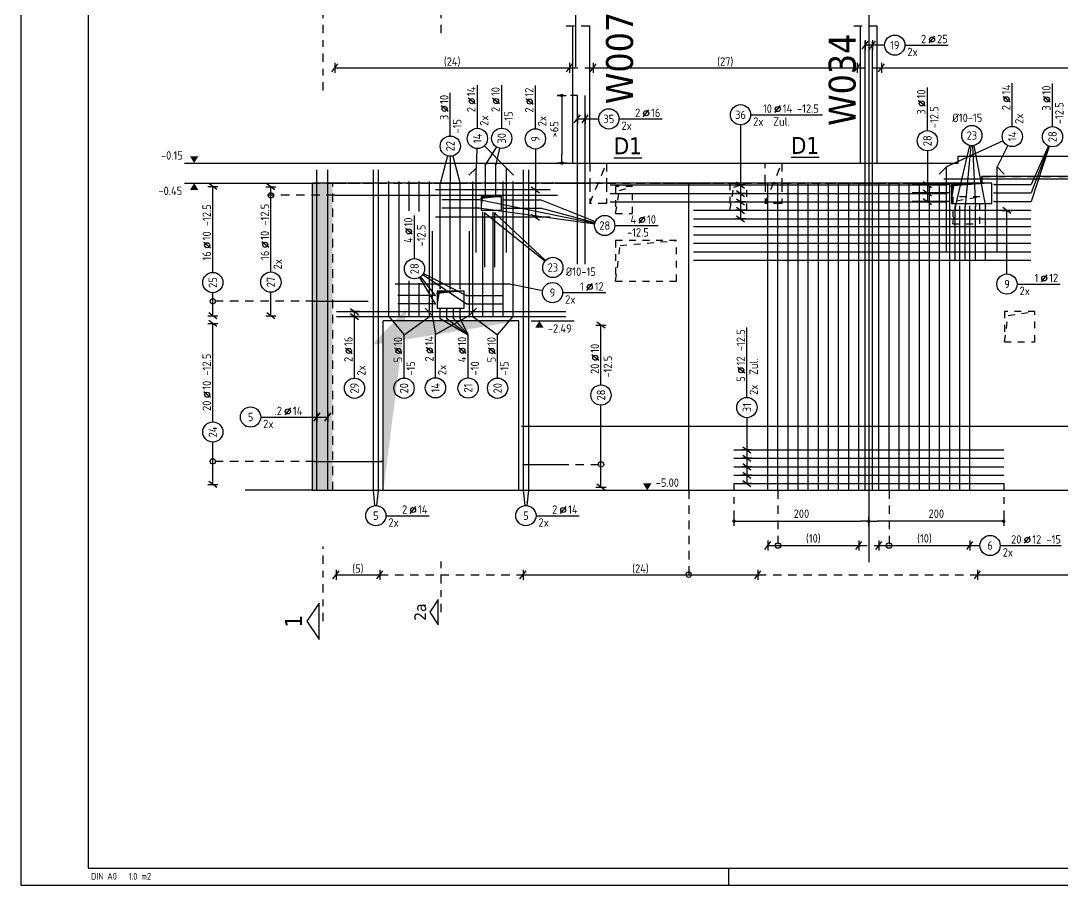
# Model space of a CAD drawing. Extents: x 40 to 141, y 46 to 89.
# Drawn here: x 39.96 to 55.4, y 46.05 to 58.86 of the extents above; entities that cross this region are included whole.
import ezdxf
from ezdxf.enums import TextEntityAlignment as Align

# ---------------------------------------------------------------- set-up
doc = ezdxf.new("R2010")
doc.units = 0
doc.header["$LTSCALE"] = 0.5
for name, pattern in [('AUSGEZOGEN', [1000.01, 1000, 0.01]), ('DASHDOTSMALL', [1.05, 0.5, -0.25, 0.05, -0.25]), ('DOT', [0.175, 0.05, -0.125]), ('HIDDEN', [0.375, 0.25, -0.125]), ('HIDDEN2', [0.187, 0.125, -0.062]), ('HIDDEN4', [0.12, 0.02, -0.1]), ('STRICHPUNKT2', [0.55, 0.25, -0.125, 0.05, -0.125]), ('VERDECKT', [0.375, 0.25, -0.125])]:
    doc.linetypes.add(name, pattern=pattern)
for name, color, linetype in [('ACHSEN', 7, 'Continuous'), ('AFU', 7, 'Continuous'), ('BETON', 7, 'Continuous'), ('DRUEBER', 7, 'Continuous'), ('grau_dunkel', 7, 'Continuous'), ('grau_mittel', 7, 'Continuous'), ('HILFE', 7, 'Continuous'), ('koten', 7, 'Continuous'), ('MASSE', 7, 'Continuous'), ('RAHMEN', 7, 'Continuous'), ('RND', 7, 'Continuous'), ('SCHNITTE', 7, 'Continuous'), ('TEXT', 7, 'Continuous'), ('VERDECKT', 7, 'Continuous'), ('WBZ', 7, 'Continuous')]:
    doc.layers.add(name, color=color, linetype=linetype)
doc.layers.add('NOPLOT', color=7, linetype='Continuous', plot=False)
doc.styles.add('helv', font='tahoma.ttf')
doc.styles.add('txt', font='isocp.shx')
doc.linetypes.add('AFU_50K', pattern='A,0.15,["/",Standard,S=0.2,R=0,X=-0.01,Y=-0.1],0.07,["/",Standard,S=0.2,R=0,X=-0.01,Y=-0.1],0.15', length=0.37)
doc.linetypes.add('AFU_50L', pattern='A,0.75,["/",Standard,S=0.2,R=0,X=-0.01,Y=-0.1],0.07,["/",Standard,S=0.2,R=0,X=-0.01,Y=-0.1],0.75', length=1.57)
doc.dimstyles.new('DOT_I', dxfattribs={"dimscale": 0.5, "dimtxt": 0.25, "dimasz": 0.25, "dimexe": 0.1, "dimexo": 0.3, "dimgap": 0.1, "dimtad": 1, "dimdec": 3, "dimzin": 3, "dimtxsty": 'txt', "dimblk": 'DOT', "dimblk1": 'DOT', "dimblk2": 'DOT', "dimsah": 1, "dimcen": 0.1, "dimse1": 1, "dimse2": 1, "dimazin": 0, "dimtfac": 1, "dimtdec": 4, "dimtix": 1, "dimtmove": 2, "dimatfit": 3, "dimfxl": 0, "dimtvp": 1, "dimtolj": 1, "dimtzin": 0, "dimarcsym": 0})

# ---------------------------------------------------------------- blocks, each defined once
blk = doc.blocks.new('DINA0')
at = {"layer": 'RAHMEN'}
for p, q in [((0, 84.1), (0, 0)), ((0, 0), (118.9, 0))]:
    blk.add_line(p, q, dxfattribs=at)
at = {"layer": 'RAHMEN', "color": 5}
for p, q in [((2, 83.6), (2, 0.5)), ((2, 0.5), (118.4, 0.5))]:
    blk.add_line(p, q, dxfattribs=at)
at = {"layer": 'RAHMEN', "color": 7}
blk.add_line((21, 0), (21, 0.5), dxfattribs=at)
at = {"layer": 'RAHMEN', "color": 7, "style": 'txt'}
blk.add_text('DIN A0   1.0 m2', height=0.2, dxfattribs=at).set_placement((2.083, 0.164))
blk = doc.blocks.new('OKRD_O')
at = {"color": 0, "linetype": 'ByBlock'}
blk.add_solid([(-0.125, 0.202), (0.125, 0.202), (0, 0)], dxfattribs=at)
at = {"color": 0, "linetype": 'ByBlock', "style": 'txt'}
blk.add_attdef('OKRD', (0.25, 0.1), '', height=0.25, dxfattribs=at)
blk = doc.blocks.new('OKRD_U')
at = {"color": 0, "linetype": 'ByBlock'}
blk.add_solid([(-0.125, -0.202), (0.125, -0.202), (0, 0)], dxfattribs=at)
at = {"color": 0, "linetype": 'ByBlock', "style": 'txt'}
blk.add_attdef('OKRD', (0.25, -0.35), '', height=0.25, dxfattribs=at)
blk = doc.blocks.new('lei_gre')
at = {"layer": 'RND', "color": 7, "linetype": 'Continuous'}
for p, q in [((-0.09, -0.12), (0.09, 0.12)), ((0, 0.15), (0, -0.15))]:
    blk.add_line(p, q, dxfattribs=at)
blk = doc.blocks.new('RND_LEI')
at = {"layer": 'RND', "color": 7, "linetype": 'Continuous'}
blk.add_line((1.022, 0.066), (1.19, 0.27), dxfattribs=at)
for centre, radius in [((0, 0), 0.3), ((1.106, 0.168), 0.075)]:
    blk.add_circle(centre, radius, dxfattribs=at)
at = {"layer": 'RND', "color": 7, "linetype": 'Continuous', "style": 'txt'}
blk.add_attdef('POSL', text='', height=0.25, dxfattribs=at).set_placement((0, 0), align=Align.MIDDLE)
blk.add_attdef('ANZ', text='', height=0.25, dxfattribs=at).set_placement((0.931, 0.057), align=Align.RIGHT)
for tag, p in [('DUM', (1.253, 0.057)), ('ABSTD', (1.674, 0.057)), ('POSTXT', (0.374, -0.327))]:
    blk.add_attdef(tag, p, '', height=0.25, dxfattribs=at)
blk = doc.blocks.new('RND_HIN')
at = {"layer": 'RND', "color": 7, "linetype": 'Continuous'}
blk.add_circle((0, 0), 0.3, dxfattribs=at)
at = {"layer": 'RND', "color": 7, "linetype": 'Continuous', "style": 'txt'}
blk.add_attdef('POSI', text='', height=0.25, dxfattribs=at).set_placement((0, 0), align=Align.MIDDLE)
blk = doc.blocks.new('DOT')
at = {"layer": 'MASSE', "color": 7, "linetype": 'Continuous'}
for p, q in [((0, 0), (-1, 0)), ((0, 0.54), (0, -0.54))]:
    blk.add_line(p, q, dxfattribs=at)
at = {"layer": 'MASSE', "color": 7, "linetype": 'Continuous', "const_width": 0.2}
blk.add_lwpolyline([(-0.1, 0, 1), (0.1, 0, 1)], format="xyb", close=True, dxfattribs=at)
blk = doc.blocks.new('*D44')
at = {"layer": 'DEFPOINTS', "color": 0, "linetype": 'AUSGEZOGEN', "transparency": 16777216}
for p in [(52.531, 51.447), (52.531, 51.447), (54.531, 51.447)]:
    blk.add_point(p, dxfattribs=at)
at = {"layer": 'MASSE', "color": 0, "linetype": 'AUSGEZOGEN', "lineweight": -2, "transparency": 16777216}
blk.add_line((54.406, 51.447), (52.656, 51.447), dxfattribs=at)
at = {"layer": 'MASSE', "color": 0, "linetype": 'AUSGEZOGEN', "lineweight": -2, "transparency": 16777216, "xscale": 0.125, "yscale": 0.125, "zscale": 0.125, "rotation": 180}
blk.add_blockref('DOT', (52.531, 51.447), dxfattribs=at)
at = {"layer": 'MASSE', "color": 0, "linetype": 'AUSGEZOGEN', "lineweight": -2, "transparency": 16777216, "xscale": 0.125, "yscale": 0.125, "zscale": 0.125}
blk.add_blockref('DOT', (54.531, 51.447), dxfattribs=at)
at = {"layer": 'MASSE', "color": 0, "linetype": 'AUSGEZOGEN', "transparency": 16777216, "insert": (53.531, 51.559), "char_height": 0.125, "attachment_point": 5, "style": 'txt'}
blk.add_mtext('\\A1;200', dxfattribs=at)
blk = doc.blocks.new('*D45')
at = {"layer": 'DEFPOINTS', "color": 0, "linetype": 'AUSGEZOGEN', "transparency": 16777216}
for p in [(50.531, 51.447), (52.531, 51.447), (52.531, 51.447)]:
    blk.add_point(p, dxfattribs=at)
at = {"layer": 'MASSE', "color": 0, "linetype": 'AUSGEZOGEN', "lineweight": -2, "transparency": 16777216}
blk.add_line((50.656, 51.447), (52.406, 51.447), dxfattribs=at)
at = {"layer": 'MASSE', "color": 0, "linetype": 'AUSGEZOGEN', "lineweight": -2, "transparency": 16777216, "xscale": 0.125, "yscale": 0.125, "zscale": 0.125, "rotation": 180}
blk.add_blockref('DOT', (50.531, 51.447), dxfattribs=at)
at = {"layer": 'MASSE', "color": 0, "linetype": 'AUSGEZOGEN', "lineweight": -2, "transparency": 16777216, "xscale": 0.125, "yscale": 0.125, "zscale": 0.125}
blk.add_blockref('DOT', (52.531, 51.447), dxfattribs=at)
at = {"layer": 'MASSE', "color": 0, "linetype": 'AUSGEZOGEN', "transparency": 16777216, "insert": (51.531, 51.559), "char_height": 0.125, "attachment_point": 5, "style": 'txt'}
blk.add_mtext('\\A1;200', dxfattribs=at)
blk = doc.blocks.new('*D46')
at = {"layer": 'DEFPOINTS', "color": 0, "linetype": 'AUSGEZOGEN', "transparency": 16777216}
for p in [(47.977, 57.756), (47.977, 56.756), (47.977, 56.756)]:
    blk.add_point(p, dxfattribs=at)
at = {"layer": 'MASSE', "color": 0, "linetype": 'AUSGEZOGEN', "lineweight": -2, "transparency": 16777216}
blk.add_line((47.977, 57.631), (47.977, 56.881), dxfattribs=at)
at = {"layer": 'MASSE', "color": 0, "linetype": 'AUSGEZOGEN', "lineweight": -2, "transparency": 16777216, "xscale": 0.125, "yscale": 0.125, "zscale": 0.125}
for p, rotation in [((47.977, 57.756), 90), ((47.977, 56.756), 270)]:
    blk.add_blockref('DOT', p, dxfattribs=dict(at, rotation=rotation))
at = {"layer": 'MASSE', "color": 0, "linetype": 'AUSGEZOGEN', "transparency": 16777216, "insert": (47.865, 57.256), "char_height": 0.125, "attachment_point": 5, "rotation": 90, "style": 'txt'}
blk.add_mtext('\\A1;>65', dxfattribs=at)
blk = doc.blocks.new('SCHN-1')
at = {"layer": 'SCHNITTE', "color": 5, "linetype": 'Continuous'}
blk.add_lwpolyline([(0.54, 0.125), (0, 0.485), (-0.54, 0.125)], close=True, dxfattribs=at)
at = {"layer": 'SCHNITTE', "color": 6, "linetype": 'Continuous', "style": 'helv'}
blk.add_attdef('SCHN-1', text='', height=0.5, dxfattribs=at).set_placement((0, 0.635), align=Align.CENTER)
blk = doc.blocks.new('SCHN-2')
at = {"layer": 'SCHNITTE', "color": 6, "linetype": 'Continuous'}
blk.add_lwpolyline([(0.378, 0.088), (0, 0.34), (-0.378, 0.088)], close=True, dxfattribs=at)
at = {"layer": 'SCHNITTE', "color": 1, "linetype": 'DASHDOTSMALL', "style": 'helv'}
blk.add_attdef('SCHN-2', text='', height=0.35, dxfattribs=at).set_placement((0, 0.45), align=Align.CENTER)

msp = doc.modelspace()

# ---------------------------------------------------------------- linework, layer by layer
at = {"layer": 'ACHSEN', "color": 140, "linetype": 'AUSGEZOGEN'}
for p, q in [((48.1809, 59.6265), (48.1809, 58.1837)), ((52.5309, 59.6078), (52.5309, 50.8407))]:
    msp.add_line(p, q, dxfattribs=at)
at = {"layer": 'AFU', "color": 8, "linetype": 'AFU_50K'}
for p, q in [((48.1409, 56.7562), (48.3909, 56.7562)), ((52.4059, 56.7562), (52.6559, 56.7562))]:
    msp.add_line(p, q, dxfattribs=at)
at = {"layer": 'AFU', "color": 8, "linetype": 'AFU_50L'}
for p, q in [((56.3059, 56.5562), (54.2058, 56.5562)), ((54.2058, 56.5562), (54.2058, 56.4562)), ((53.7559, 56.4562), (44.2809, 56.4562)), ((44.2809, 51.9062), (45.3309, 51.9062)), ((47.3409, 51.9062), (60.8309, 51.9062))]:
    msp.add_line(p, q, dxfattribs=at)
at = {"layer": 'BETON', "color": 6, "linetype": 'AUSGEZOGEN'}
for p, q in [((48.1409, 56.7562), (48.1409, 58.7911)), ((48.3909, 56.7562), (48.3909, 58.7911)), ((52.4059, 56.7562), (52.4059, 58.7911)), ((52.6559, 56.7562), (52.6559, 58.7911)), ((53.8559, 56.7562), (53.8559, 56.8562)), ((53.8559, 56.8562), (61.8309, 56.8562)), ((42.3806, 56.7562), (48.1409, 56.7562)), ((48.3909, 56.7562), (52.4059, 56.7562)), ((52.6559, 56.7562), (53.8559, 56.7562)), ((42.3806, 56.4562), (44.2809, 56.4562)), ((44.2809, 51.9062), (44.2809, 56.4562)), ((45.3309, 51.9062), (45.3309, 54.4162)), ((47.3409, 54.4162), (45.3309, 54.4162)), ((47.3409, 51.9062), (47.3409, 54.4162)), ((44.2809, 51.9062), (43.2809, 51.9062)), ((45.3309, 51.9062), (47.3409, 51.9062))]:
    msp.add_line(p, q, dxfattribs=at)
for points in [[(53.7559, 56.4562), (53.7559, 56.1562), (54.3559, 56.1562), (54.3559, 56.4562)], [(46.7809, 56.2562), (46.7809, 56.0562), (47.0809, 56.0562), (47.0809, 56.2562)], [(46.1309, 54.8562), (46.1309, 54.6062), (46.5309, 54.6062), (46.5309, 54.8562)]]:
    msp.add_lwpolyline(points, close=True, dxfattribs=at)
at = {"layer": 'DRUEBER', "color": 7, "linetype": 'DOT'}
for p, q in [((54.2058, 56.4562), (54.2058, 56.5562)), ((56.3059, 56.5562), (54.2058, 56.5562)), ((44.2809, 56.4562), (53.7559, 56.4562))]:
    msp.add_line(p, q, dxfattribs=at)
at = {"layer": 'grau_dunkel', "color": 21}
for points in [[(53.7559, 56.1562, 0, 0.0489, 0), (53.7803, 56.4543, 0, 0, 0), (53.7568, 56.4335, 0.0456, 0, 0), (54.3559, 56.4562, 0, 0, 0)], [(46.7809, 56.0562, 0, 0.0326, 0), (46.7972, 56.2549, 0, 0, 0), (46.7817, 56.2407, 0.0311, 0, 0), (47.0809, 56.2562, 0, 0, 0)], [(46.1309, 54.6062, 0, 0.0408, 0), (46.1512, 54.8546, 0, 0, 0), (46.1319, 54.8369, 0.0386, 0, 0), (46.5309, 54.8562, 0, 0, 0)], [(45.3309, 51.9062, 0, 0.3186, 0), (45.4899, 54.4061, 0, 0, 0), (45.3443, 54.2529, 0.3278, 0, 0), (47.3409, 54.4162, 0, 0, 0)]]:
    msp.add_lwpolyline(points, format="xyseb", dxfattribs=at)
at = {"layer": 'grau_mittel', "color": 61}
msp.add_solid([(44.5809, 56.4562), (44.2809, 56.4562), (44.5809, 51.9062), (44.2809, 51.9062)], dxfattribs=at)
at = {"layer": 'HILFE', "color": 102, "linetype": 'HIDDEN'}
for p, q in [((48.0409, 58.7911), (48.4909, 58.7911)), ((52.3059, 58.7911), (52.7559, 58.7911))]:
    msp.add_line(p, q, dxfattribs=at)
at = {"layer": 'HILFE', "color": 102, "linetype": 'AUSGEZOGEN'}
msp.add_line((47.5241, 54.4162), (48.1616, 54.4162), dxfattribs=at)
at = {"layer": 'MASSE', "color": 7, "linetype": 'HIDDEN4'}
for p, q in [((48.2079, 57.7562), (47.9098, 57.7562)), ((50.5309, 52.0059), (50.5309, 51.3795)), ((54.5309, 52.0059), (54.5309, 51.3795))]:
    msp.add_line(p, q, dxfattribs=at)
at = {"layer": 'RND', "color": 102, "linetype": 'AUSGEZOGEN'}
for p, q in [((52.7651, 58.5032), (52.4757, 58.5032)), ((48.2079, 57.4098), (48.5253, 57.4098)), ((50.6279, 57.3215), (50.6279, 55.9304)), ((46.8302, 57.013), (47.1562, 56.6798)), ((47.0077, 56.9942), (46.847, 56.732)), ((54.5218, 57.0861), (53.6806, 56.6988)), ((54.0239, 57.0169), (53.8113, 56.1137)), ((54.0444, 57.0136), (53.9613, 56.1137)), ((54.0658, 57.0132), (54.1113, 56.1137)), ((54.0867, 57.0157), (54.2613, 56.1137)), ((54.5906, 57.0149), (54.4312, 56.6988)), ((55.1929, 57.0086), (54.939, 56.4376)), ((55.2008, 57.0053), (54.939, 56.3126)), ((55.207, 57.0031), (54.939, 56.1876)), ((46.2849, 56.8616), (46.1718, 56.4454)), ((46.3236, 56.8563), (46.3218, 56.4454)), ((46.3624, 56.8613), (46.4718, 56.4454)), ((46.7186, 56.9704), (46.7056, 56.6798)), ((47.0527, 56.9759), (46.997, 56.732)), ((47.5853, 56.9636), (47.5853, 55.9543)), ((53.3983, 56.9363), (53.3983, 56.1876)), ((48.4674, 55.8597), (46.7478, 56.2126)), ((48.4752, 55.8856), (47.664, 56.2126)), ((48.4657, 55.85), (46.7478, 56.0876)), ((48.4695, 55.8688), (47.664, 56.0876)), ((47.7275, 55.3022), (46.8363, 56.0137)), ((47.7353, 55.3112), (46.9863, 56.0137)), ((54.5786, 55.112), (54.5786, 56.0543)), ((45.8686, 55.0597), (46.0978, 54.6684)), ((45.8844, 55.0703), (46.0978, 54.7934)), ((45.9171, 55.1052), (46.564, 54.6684)), ((45.9263, 55.1207), (46.564, 54.7934)), ((47.6921, 54.864), (47.2056, 54.9582)), ((44.9034, 54.208), (44.9034, 54.5551)), ((45.4139, 54.481), (45.638, 54.2083)), ((45.638, 54.2083), (46.0139, 54.481)), ((46.0556, 54.4977), (46.1035, 54.2149)), ((46.1035, 54.2149), (46.6062, 54.4977)), ((46.1716, 54.4539), (46.5879, 54.211)), ((46.2716, 54.4539), (46.5879, 54.211)), ((46.3716, 54.4539), (46.5879, 54.211)), ((46.5879, 54.211), (46.4716, 54.4539)), ((46.6579, 54.481), (47.0252, 54.2083)), ((47.0252, 54.2083), (47.2579, 54.481)), ((44.1521, 52.9913), (44.5104, 52.9913)), ((50.7223, 52.9816), (50.7223, 52.0059)), ((45.2057, 51.6791), (45.1854, 51.9062)), ((45.2354, 51.6788), (45.2604, 51.9062)), ((47.4318, 51.6791), (47.4115, 51.9062)), ((47.4615, 51.6788), (47.4865, 51.9062))]:
    msp.add_line(p, q, dxfattribs=at)
at = {"layer": 'RND', "color": 7, "linetype": 'AUSGEZOGEN'}
for p, q in [((53.0651, 58.5032), (53.7051, 58.5032)), ((44.6106, 58.1679), (48.0925, 58.1679)), ((48.444, 58.1679), (52.358, 58.1679)), ((52.7178, 58.1679), (60.4824, 58.1679)), ((46.7253, 57.2702), (46.7253, 57.9102)), ((47.086, 57.2721), (47.086, 57.9121)), ((54.6581, 57.2988), (54.6581, 57.9388)), ((55.2538, 57.2957), (55.2538, 57.9357)), ((46.3242, 57.1563), (46.3242, 57.7963)), ((47.5853, 57.2636), (47.5853, 57.9036)), ((53.3983, 57.2363), (53.3983, 57.8763)), ((50.7779, 57.4715), (51.8421, 57.4715)), ((48.8253, 57.4098), (49.4653, 57.4098)), ((42.8027, 55.1342), (42.8027, 56.4079)), ((43.6637, 55.1415), (43.6637, 56.4045)), ((45.7928, 55.3392), (45.7928, 55.9792)), ((48.7643, 55.8295), (49.4043, 55.8295)), ((42.8027, 54.4928), (42.8027, 54.8342)), ((43.6637, 54.4926), (43.6637, 54.8415)), ((47.9894, 54.8355), (48.6294, 54.8355)), ((54.7286, 54.962), (55.3686, 54.962)), ((42.8027, 52.9198), (42.8027, 54.3784)), ((44.9034, 53.568), (44.9034, 54.208)), ((45.638, 53.5683), (45.638, 54.2083)), ((46.1035, 53.5749), (46.1035, 54.2149)), ((46.5879, 53.571), (46.5879, 54.211)), ((47.0252, 53.5683), (47.0252, 54.2083)), ((48.5585, 53.4673), (48.5585, 54.3547)), ((50.7223, 53.2816), (50.7223, 54.3186)), ((48.5585, 51.9524), (48.5585, 53.1673)), ((43.5121, 52.9913), (44.1521, 52.9913)), ((42.8027, 51.9917), (42.8027, 52.6198)), ((45.3691, 51.5297), (46.0091, 51.5297)), ((47.5952, 51.5297), (48.2352, 51.5297)), ((51.0321, 51.0873), (52.3821, 51.0873)), ((52.6797, 51.0873), (54.0297, 51.0873)), ((54.0297, 51.0873), (54.1782, 51.0873)), ((54.4782, 51.0873), (55.3845, 51.0873)), ((44.6294, 50.6542), (45.2794, 50.6542)), ((47.4022, 50.6542), (50.885, 50.6542)), ((54.1421, 50.6542), (60.4971, 50.6542))]:
    msp.add_line(p, q, dxfattribs=at)
at = {"layer": 'RND', "color": 7, "linetype": 'VERDECKT'}
for p, q in [((48.0925, 58.1679), (48.444, 58.1679)), ((52.358, 58.1679), (52.7178, 58.1679)), ((52.3821, 51.0873), (52.6797, 51.0873)), ((45.2794, 50.6542), (47.4022, 50.6542)), ((50.885, 50.6542), (54.1421, 50.6542))]:
    msp.add_line(p, q, dxfattribs=at)
at = {"layer": 'RND', "color": 102, "linetype": 'VERDECKT'}
for p, q in [((44.6134, 56.278), (43.6137, 56.278)), ((44.3071, 54.7072), (42.7527, 54.7072)), ((44.3071, 52.3336), (42.7527, 52.3336)), ((47.9556, 52.2893), (48.6085, 52.2893)), ((49.8591, 51.9062), (49.8591, 50.6042)), ((51.1821, 51.9062), (51.1821, 51.0373)), ((52.8297, 51.9062), (52.8297, 51.0373))]:
    msp.add_line(p, q, dxfattribs=at)
at = {"layer": 'RND', "color": 6, "linetype": 'AUSGEZOGEN'}
for points in [[(52.4757, 51.9062), (52.4757, 58.5562)], [(52.5862, 51.9062), (52.5862, 58.5562)]]:
    msp.add_lwpolyline(points, dxfattribs=at)
at = {"layer": 'RND', "color": 1, "linetype": 'AUSGEZOGEN'}
for points in [[(48.2079, 55.2562), (48.2079, 57.7562)], [(48.3239, 55.2562), (48.3239, 57.7562)], [(46.7056, 55.4298), (46.7056, 56.6798), (46.5995, 56.5737)], [(46.847, 56.282), (46.847, 56.732)], [(46.997, 56.282), (46.997, 56.732)], [(47.1562, 55.4298), (47.1562, 56.6798), (47.2623, 56.5737)], [(53.6806, 55.4488), (53.6806, 56.6988), (53.5745, 56.5927)], [(54.4312, 55.4488), (54.4312, 56.6988), (54.5373, 56.5927)], [(44.3471, 51.9062), (44.3471, 56.6562)], [(44.5104, 51.9062), (44.5104, 56.6562)], [(45.1854, 51.9062), (45.1854, 56.6562)], [(45.2604, 51.9062), (45.2604, 56.6562)], [(47.4115, 51.9062), (47.4115, 56.6562)], [(47.4865, 51.9062), (47.4865, 56.6562)], [(45.4139, 54.481), (45.4139, 56.481)], [(45.5639, 54.481), (45.5639, 56.481)], [(45.7139, 56.0456), (45.7139, 56.481)], [(45.8639, 56.0383), (45.8639, 56.481)], [(46.0139, 54.481), (46.0139, 56.481)], [(46.1718, 54.8954), (46.1718, 56.4454)], [(46.3218, 54.8954), (46.3218, 56.4454)], [(46.4718, 54.8954), (46.4718, 56.4454)], [(46.6579, 54.481), (46.6579, 56.481)], [(47.1079, 54.481), (47.1079, 56.481)], [(47.2579, 54.481), (47.2579, 56.481)], [(48.694, 56.4304), (53.694, 56.4304)], [(49.8591, 51.9062), (49.8591, 56.4562)], [(51.0321, 51.9062), (51.0321, 56.4562)], [(51.1821, 51.9062), (51.1821, 56.4562)], [(51.3321, 51.9062), (51.3321, 56.4562)], [(51.4821, 51.9062), (51.4821, 56.4562)], [(51.6321, 51.9062), (51.6321, 56.4562)], [(51.7821, 51.9062), (51.7821, 56.4562)], [(51.9321, 51.9062), (51.9321, 56.4562)], [(52.0821, 51.9062), (52.0821, 56.4562)], [(52.2321, 51.9062), (52.2321, 56.4562)], [(52.3821, 51.9062), (52.3821, 56.4562)], [(52.6797, 51.9062), (52.6797, 56.4562)], [(52.8297, 51.9062), (52.8297, 56.4562)], [(52.9797, 51.9062), (52.9797, 56.4562)], [(53.1297, 51.9062), (53.1297, 56.4562)], [(53.7228, 56.4376), (53.1728, 56.4376)], [(53.2797, 51.9062), (53.2797, 56.4562)], [(53.4297, 51.9062), (53.4297, 56.4562)], [(53.5797, 51.9062), (53.5797, 56.4562)], [(56.2378, 56.5181), (53.6425, 56.5181)], [(53.7297, 51.9062), (53.7297, 56.4562)], [(54.389, 56.4376), (54.939, 56.4376)], [(44.6134, 56.278), (47.9134, 56.278)], [(47.8056, 56.3582), (46.1056, 56.3582)], [(46.7478, 56.2126), (46.1978, 56.2126)], [(47.114, 56.2126), (47.664, 56.2126)], [(48.694, 56.3054), (53.694, 56.3054)], [(53.7228, 56.3126), (53.1728, 56.3126)], [(54.389, 56.3126), (54.939, 56.3126)], [(46.7478, 56.0876), (46.1978, 56.0876)], [(47.114, 56.0876), (47.664, 56.0876)], [(48.694, 56.1804), (53.694, 56.1804)], [(49.9325, 56.0554), (54.9325, 56.0554)], [(50.5309, 56.0554), (54.5309, 56.0554)], [(53.7228, 56.1876), (53.1728, 56.1876)], [(53.8113, 55.3137), (53.8113, 56.1137)], [(53.8797, 51.9062), (53.8797, 56.1229)], [(53.9613, 55.3137), (53.9613, 56.1137)], [(54.0297, 51.9062), (54.0297, 56.1229)], [(54.1113, 55.3137), (54.1113, 56.1137)], [(54.2613, 55.3137), (54.2613, 56.1137)], [(54.389, 56.1876), (54.939, 56.1876)], [(47.8056, 55.9543), (46.1056, 55.9543)], [(46.8079, 54.481), (46.8079, 56.0305)], [(46.8363, 55.2137), (46.8363, 56.0137)], [(46.9579, 54.481), (46.9579, 56.0305)], [(46.9863, 55.2137), (46.9863, 56.0137)], [(49.9325, 55.9304), (54.9325, 55.9304)], [(50.5309, 55.9304), (54.5309, 55.9304)], [(54.9306, 56.0543), (53.2306, 56.0543)], [(46.0556, 55.7477), (46.0556, 54.4977), (45.9495, 54.6038)], [(46.6062, 55.7477), (46.6062, 54.4977), (46.7123, 54.6038)], [(49.9325, 55.8169), (54.9325, 55.8169)], [(49.9325, 55.6919), (54.9325, 55.6919)], [(49.9325, 55.5669), (54.9325, 55.5669)], [(49.9325, 55.4419), (54.9325, 55.4419)], [(49.9325, 55.3169), (54.9325, 55.3169)], [(45.7139, 54.481), (45.7139, 55.0117)], [(47.2056, 54.9582), (45.5056, 54.9582)], [(45.8639, 54.481), (45.8639, 54.9737)], [(44.3071, 54.7072), (45.1071, 54.7072)], [(46.0978, 54.7934), (45.5478, 54.7934)], [(46.0978, 54.6684), (45.5478, 54.6684)], [(46.564, 54.7934), (47.114, 54.7934)], [(46.564, 54.6684), (47.114, 54.6684)], [(44.6359, 54.5551), (48.0359, 54.5551)], [(46.1716, 54.4539), (46.1716, 54.5839)], [(46.2716, 54.4539), (46.2716, 54.5839)], [(46.3716, 54.4539), (46.3716, 54.5839)], [(46.4716, 54.4539), (46.4716, 54.5839)], [(44.6359, 54.4828), (48.0359, 54.4828)], [(47.3809, 52.8571), (60.5309, 52.8571)], [(50.5309, 52.5059), (54.5309, 52.5059)], [(50.5309, 52.3809), (54.5309, 52.3809)], [(44.3071, 52.3336), (45.3071, 52.3336)], [(47.4056, 52.2893), (47.9556, 52.2893)], [(50.5309, 52.2559), (54.5309, 52.2559)], [(50.5309, 52.1309), (54.5309, 52.1309)], [(50.5309, 52.0059), (54.5309, 52.0059)]]:
    msp.add_lwpolyline(points, dxfattribs=at)
at = {"layer": 'RND', "color": 7, "linetype": 'AUSGEZOGEN'}
for points, const_width in [([(46.84, 56.732, 1), (46.854, 56.732, 1)], 0.014), ([(46.99, 56.732, 1), (47.004, 56.732, 1)], 0.014), ([(53.7228, 56.4313, 1), (53.7228, 56.4438, 1)], 0.0125), ([(54.389, 56.4313, -1), (54.389, 56.4438, -1)], 0.0125), ([(46.7478, 56.2063, 1), (46.7478, 56.2188, 1)], 0.0125), ([(46.84, 56.282, 1), (46.854, 56.282, 1)], 0.014), ([(46.99, 56.282, 1), (47.004, 56.282, 1)], 0.014), ([(47.114, 56.2063, -1), (47.114, 56.2188, -1)], 0.0125), ([(53.7228, 56.3063, 1), (53.7228, 56.3188, 1)], 0.0125), ([(54.389, 56.3063, -1), (54.389, 56.3188, -1)], 0.0125), ([(46.7478, 56.0813, 1), (46.7478, 56.0938, 1)], 0.0125), ([(47.114, 56.0813, -1), (47.114, 56.0938, -1)], 0.0125), ([(53.7228, 56.1813, 1), (53.7228, 56.1938, 1)], 0.0125), ([(53.8043, 56.1137, 1), (53.8183, 56.1137, 1)], 0.014), ([(53.9543, 56.1137, 1), (53.9683, 56.1137, 1)], 0.014), ([(54.1043, 56.1137, 1), (54.1183, 56.1137, 1)], 0.014), ([(54.2543, 56.1137, 1), (54.2683, 56.1137, 1)], 0.014), ([(54.389, 56.1813, -1), (54.389, 56.1938, -1)], 0.0125), ([(46.8293, 56.0137, 1), (46.8433, 56.0137, 1)], 0.014), ([(46.9793, 56.0137, 1), (46.9933, 56.0137, 1)], 0.014), ([(46.1656, 54.8954, 1), (46.1781, 54.8954, 1)], 0.0125), ([(46.3156, 54.8954, 1), (46.3281, 54.8954, 1)], 0.0125), ([(46.4656, 54.8954, 1), (46.4781, 54.8954, 1)], 0.0125), ([(44.3009, 54.7072, 1), (44.3134, 54.7072, 1)], 0.0125), ([(46.0978, 54.7871, 1), (46.0978, 54.7996, 1)], 0.0125), ([(46.0978, 54.6621, 1), (46.0978, 54.6746, 1)], 0.0125), ([(46.564, 54.7871, -1), (46.564, 54.7996, -1)], 0.0125), ([(46.564, 54.6621, -1), (46.564, 54.6746, -1)], 0.0125), ([(46.1653, 54.5839, 1), (46.1778, 54.5839, 1)], 0.0125), ([(46.2653, 54.5839, 1), (46.2778, 54.5839, 1)], 0.0125), ([(46.3653, 54.5839, 1), (46.3778, 54.5839, 1)], 0.0125), ([(46.4653, 54.5839, 1), (46.4778, 54.5839, 1)], 0.0125), ([(45.4077, 54.481, 1), (45.4202, 54.481, 1)], 0.0125), ([(45.5577, 54.481, 1), (45.5702, 54.481, 1)], 0.0125), ([(45.7077, 54.481, 1), (45.7202, 54.481, 1)], 0.0125), ([(45.8577, 54.481, 1), (45.8702, 54.481, 1)], 0.0125), ([(46.0077, 54.481, 1), (46.0202, 54.481, 1)], 0.0125), ([(46.1653, 54.4539, 1), (46.1778, 54.4539, 1)], 0.0125), ([(46.2653, 54.4539, 1), (46.2778, 54.4539, 1)], 0.0125), ([(46.3653, 54.4539, 1), (46.3778, 54.4539, 1)], 0.0125), ([(46.4653, 54.4539, 1), (46.4778, 54.4539, 1)], 0.0125), ([(46.6641, 54.481, -1), (46.6516, 54.481, -1)], 0.0125), ([(46.8141, 54.481, -1), (46.8016, 54.481, -1)], 0.0125), ([(46.9641, 54.481, -1), (46.9516, 54.481, -1)], 0.0125), ([(47.1141, 54.481, -1), (47.1016, 54.481, -1)], 0.0125), ([(47.2641, 54.481, -1), (47.2516, 54.481, -1)], 0.0125), ([(44.3009, 52.3336, 1), (44.3134, 52.3336, 1)], 0.0125), ([(45.3009, 52.3336, 1), (45.3134, 52.3336, 1)], 0.0125), ([(47.4056, 52.283, -1), (47.4056, 52.2955, -1)], 0.0125)]:
    msp.add_lwpolyline(points, format="xyb", close=True, dxfattribs=dict(at, const_width=const_width))
for centre in [(43.6637, 56.278), (42.8027, 54.7072), (42.8027, 52.3336), (48.5585, 52.2893), (51.1821, 51.0873), (52.8297, 51.0873), (49.8591, 50.6542)]:
    msp.add_circle(centre, 0.04, dxfattribs=at)
at = {"layer": 'SCHNITTE', "color": 6, "linetype": 'STRICHPUNKT2'}
for p, q in [((46.1905, 58.6782), (46.1905, 59.3271)), ((46.1905, 50.1), (46.1905, 50.8901))]:
    msp.add_line(p, q, dxfattribs=at)
at = {"layer": 'SCHNITTE', "color": 5, "linetype": 'STRICHPUNKT2'}
for p, q in [((44.44, 57.8291), (44.44, 59.2685)), ((44.44, 49.9645), (44.44, 51.0707))]:
    msp.add_line(p, q, dxfattribs=at)
at = {"layer": 'VERDECKT', "color": 7, "linetype": 'HIDDEN'}
for p, q in [((48.3909, 56.7562), (48.3909, 56.4562)), ((48.3909, 56.1562), (48.6409, 56.7562)), ((48.6409, 56.7562), (48.6409, 56.4562)), ((50.9909, 56.4562), (50.9909, 56.7562)), ((50.9909, 56.1562), (51.2409, 56.7562)), ((51.2409, 56.7562), (51.2409, 56.4562)), ((48.3909, 56.4562), (48.3909, 56.1562)), ((48.6409, 56.4562), (48.6409, 56.1562)), ((50.9909, 56.4562), (50.9909, 56.1562)), ((51.2409, 56.4562), (51.2409, 56.1562)), ((48.6409, 56.1562), (48.3909, 56.1562)), ((51.2409, 56.1562), (50.9909, 56.1562))]:
    msp.add_line(p, q, dxfattribs=at)
at = {"layer": 'VERDECKT', "color": 7, "linetype": 'VERDECKT'}
for p, q in [((54.2058, 56.4562), (54.2058, 56.5562)), ((54.2058, 56.5562), (55.5559, 56.5562)), ((44.5809, 51.9062), (44.5809, 56.4562)), ((44.5809, 56.4562), (48.3909, 56.4562)), ((48.6409, 56.4562), (50.9909, 56.4562)), ((51.2409, 56.4562), (53.7559, 56.4562))]:
    msp.add_line(p, q, dxfattribs=at)
at = {"layer": 'WBZ', "color": 102, "linetype": 'HIDDEN2'}
for p, q in [((48.8331, 56.3478), (49.026, 56.4062)), ((50.4709, 56.0562), (50.528, 56.3978)), ((50.528, 56.3978), (50.7209, 56.4562)), ((48.776, 56.0062), (48.8331, 56.3478)), ((53.833, 56.1978), (54.1759, 56.2562)), ((53.7759, 55.8562), (53.833, 56.1978)), ((48.8444, 55.5346), (49.676, 55.6062)), ((48.776, 55.0062), (48.8444, 55.5346)), ((54.598, 54.4978), (54.9909, 54.5562)), ((54.5409, 54.1062), (54.598, 54.4978))]:
    msp.add_line(p, q, dxfattribs=at)
for points in [[(48.776, 56.0062), (49.026, 56.0062), (49.026, 56.4062), (48.776, 56.4062)], [(50.4709, 56.0562), (50.7209, 56.0562), (50.7209, 56.4562), (50.4709, 56.4562)], [(53.7759, 55.8562), (54.1759, 55.8562), (54.1759, 56.2562), (53.7759, 56.2562)], [(48.776, 55.0062), (49.676, 55.0062), (49.676, 55.6062), (48.776, 55.6062)], [(54.5409, 54.1062), (54.9909, 54.1062), (54.9909, 54.5562), (54.5409, 54.5562)]]:
    msp.add_lwpolyline(points, close=True, dxfattribs=at)

# ---------------------------------------------------------------- block references
at = {"layer": 'koten', "color": 7, "linetype": 'AUSGEZOGEN'}
ref = msp.add_blockref('OKRD_O', (42.5259, 56.7562), dxfattribs=dict(at, xscale=-0.5, yscale=0.5, zscale=0.5))
ref.add_attrib('OKRD', '-0.15', (42.0332, 56.8062), dxfattribs={"layer": '0', "color": 0, "linetype": 'ByBlock', "height": 0.125, "style": 'txt'})
ref = msp.add_blockref('OKRD_U', (42.5259, 56.4562), dxfattribs=dict(at, xscale=-0.5, yscale=0.5, zscale=0.5))
ref.add_attrib('OKRD', '-0.45', (41.9957, 56.2812), dxfattribs={"layer": '0', "color": 0, "linetype": 'ByBlock', "height": 0.125, "style": 'txt'})
at = {"layer": 'koten', "color": 7, "linetype": 'AUSGEZOGEN', "xscale": 0.5, "yscale": 0.5, "zscale": 0.5}
for name, p, values in [('OKRD_U', (47.645, 54.4162), {'OKRD': '-2.49'}), ('OKRD_O', (49.245, 51.9062), {'OKRD': '-5.00'})]:
    msp.add_blockref(name, p, dxfattribs=at).add_auto_attribs(values)
at = {"layer": 'RAHMEN', "color": 7, "linetype": 'AUSGEZOGEN', "xscale": 0.5, "yscale": 0.5, "zscale": 0.5}
msp.add_blockref('DINA0', (39.9553, 46.0537), dxfattribs=at)
at = {"layer": 'RND', "color": 7, "linetype": 'AUSGEZOGEN', "xscale": 0.5, "yscale": 0.5, "zscale": 0.5}
for p in [(52.4757, 58.5032), (52.5862, 58.5032), (44.6106, 58.1679), (48.0925, 58.1679), (48.444, 58.1679), (52.358, 58.1679), (52.7178, 58.1679), (51.0321, 51.0873), (52.3821, 51.0873), (52.6797, 51.0873), (54.0297, 51.0873), (44.6294, 50.6542), (45.2794, 50.6542), (47.4022, 50.6542), (50.885, 50.6542), (54.1421, 50.6542)]:
    msp.add_blockref('lei_gre', p, dxfattribs=at)
for name, p, values in [('RND_LEI', (52.9151, 58.5032), {'POSL': '19', 'DUM': '25', 'ANZ': '2', 'POSTXT': '2x'}), ('RND_LEI', (50.6279, 57.4715), {'POSL': '36', 'DUM': '14', 'ANZ': '10', 'ABSTD': '-12.5', 'POSTXT': '2x  Zul.'}), ('RND_LEI', (48.6753, 57.4098), {'POSL': '35', 'DUM': '16', 'ANZ': '2', 'POSTXT': '2x'}), ('RND_HIN', (54.0582, 57.163), {'POSI': '23'}), ('RND_LEI', (48.6143, 55.8295), {'POSL': '28', 'DUM': '10', 'ANZ': '4', 'POSTXT': '  -12.5'}), ('RND_HIN', (47.8447, 55.2086), {'POSI': '23'}), ('RND_LEI', (47.8394, 54.8355), {'POSL': '9', 'DUM': '12', 'ANZ': '1', 'POSTXT': '2x'}), ('RND_LEI', (54.5786, 54.962), {'POSL': '9', 'DUM': '12', 'ANZ': '1', 'POSTXT': '2x'}), ('RND_LEI', (43.3621, 52.9913), {'POSL': '5', 'DUM': '14', 'ANZ': '.2', 'POSTXT': '2x'}), ('RND_LEI', (45.2191, 51.5297), {'POSL': '5', 'DUM': '14', 'ANZ': '2', 'POSTXT': '2x'}), ('RND_LEI', (47.4452, 51.5297), {'POSL': '5', 'DUM': '14', 'ANZ': '2', 'POSTXT': '2x'}), ('RND_LEI', (54.3282, 51.0873), {'POSL': '6', 'DUM': '12', 'ANZ': '20', 'ABSTD': '-15', 'POSTXT': '2x'})]:
    msp.add_blockref(name, p, dxfattribs=at).add_auto_attribs(values)
at = {"layer": 'RND', "color": 7, "linetype": 'AUSGEZOGEN', "xscale": 0.5, "yscale": 0.5, "zscale": 0.5, "rotation": 90}
for p, values in [((54.6581, 57.1488), {'POSL': '14', 'DUM': '14', 'ANZ': '2', 'POSTXT': '2x'}), ((46.3242, 57.0063), {'POSL': '22', 'DUM': '10', 'ANZ': '3', 'POSTXT': '-15'}), ((46.7253, 57.1202), {'POSL': '14', 'DUM': '14', 'ANZ': '2', 'POSTXT': '2x'}), ((47.086, 57.1221), {'POSL': '30', 'DUM': '10', 'ANZ': '2', 'POSTXT': '-15'}), ((47.5853, 57.1136), {'POSL': '9', 'DUM': '12', 'ANZ': '2', 'POSTXT': '2x'}), ((53.3983, 57.0863), {'POSL': '28', 'DUM': '10', 'ANZ': '3', 'POSTXT': '-12.5'}), ((55.2538, 57.1457), {'POSL': '28', 'DUM': '10', 'ANZ': '3', 'POSTXT': '-12.5'}), ((42.8027, 54.9842), {'POSL': '25', 'DUM': '10', 'ANZ': '16', 'ABSTD': '-12.5'}), ((43.6637, 54.9915), {'POSL': '27', 'DUM': '10', 'ANZ': '16', 'ABSTD': '-12.5', 'POSTXT': '2x'}), ((45.7928, 55.1892), {'POSL': '28', 'DUM': '10', 'ANZ': '4', 'POSTXT': '  -12.5'}), ((50.7223, 53.1316), {'POSL': '31', 'DUM': '12', 'ANZ': '5', 'ABSTD': '-12.5', 'POSTXT': '2x  Zul.'}), ((44.9034, 53.418), {'POSL': '29', 'DUM': '16', 'ANZ': '2', 'POSTXT': '2x'}), ((45.638, 53.4183), {'POSL': '20', 'DUM': '10', 'ANZ': '5', 'POSTXT': '-15'}), ((46.1035, 53.4249), {'POSL': '14', 'DUM': '14', 'ANZ': '2', 'POSTXT': '2x'}), ((46.5879, 53.421), {'POSL': '21', 'DUM': '10', 'ANZ': '4', 'POSTXT': '-10'}), ((47.0252, 53.4183), {'POSL': '20', 'DUM': '10', 'ANZ': '5', 'POSTXT': '-15'}), ((48.5585, 53.3173), {'POSL': '28', 'DUM': '10', 'ANZ': '20', 'POSTXT': ' -12.5'}), ((42.8027, 52.7698), {'POSL': '24', 'DUM': '10', 'ANZ': '20', 'ABSTD': '-12.5'})]:
    msp.add_blockref('RND_LEI', p, dxfattribs=at).add_auto_attribs(values)
at = {"layer": 'RND', "color": 102, "linetype": 'AUSGEZOGEN', "xscale": 0.5, "yscale": 0.5, "zscale": 0.5}
for p in [(48.2079, 57.4098), (48.3239, 57.4098), (44.3471, 52.9913), (44.5104, 52.9913)]:
    msp.add_blockref('lei_gre', p, dxfattribs=at)
at = {"layer": 'RND', "color": 7, "linetype": 'AUSGEZOGEN', "xscale": 0.5, "yscale": 0.5, "zscale": 0.5, "rotation": 90}
for p in [(42.8027, 56.4079), (43.6637, 56.4045), (42.8027, 54.4928), (43.6637, 54.4926), (42.8027, 54.3784), (48.5585, 54.3547), (42.8027, 51.9917), (48.5585, 51.9524)]:
    msp.add_blockref('lei_gre', p, dxfattribs=at)
at = {"layer": 'RND', "color": 102, "linetype": 'AUSGEZOGEN', "xscale": 0.5, "yscale": 0.5, "zscale": 0.5}
for p, rotation in [((47.5853, 56.3582), 269.9999999999984), ((50.6279, 56.4304), 270), ((53.3983, 56.4376), 270), ((50.6279, 56.3054), 270), ((50.6279, 56.1804), 270), ((53.3983, 56.3126), 270), ((53.3983, 56.1876), 270), ((50.6279, 56.0554), 270), ((54.5786, 56.0543), 90), ((47.5853, 55.9543), 269.9999999999984), ((50.6279, 55.9304), 270), ((44.9034, 54.5551), 270), ((44.9034, 54.4828), 270), ((50.7223, 52.5059), 270), ((50.7223, 52.3809), 270), ((50.7223, 52.2559), 270), ((50.7223, 52.1309), 270), ((50.7223, 52.0059), 270)]:
    msp.add_blockref('lei_gre', p, dxfattribs=dict(at, rotation=rotation))
at = {"layer": 'SCHNITTE', "color": 5, "linetype": 'STRICHPUNKT2', "xscale": 0.5, "yscale": 0.5, "zscale": 0.5, "rotation": 90}
msp.add_blockref('SCHN-1', (44.44, 49.9645), dxfattribs=at).add_auto_attribs({'SCHN-1': '1'})
at = {"layer": 'SCHNITTE', "color": 6, "linetype": 'STRICHPUNKT2', "xscale": 0.5, "yscale": 0.5, "zscale": 0.5, "rotation": 90}
msp.add_blockref('SCHN-2', (46.1905, 50.1), dxfattribs=at).add_auto_attribs({'SCHN-2': '2a'})

# ---------------------------------------------------------------- texts
at = {"layer": 'NOPLOT', "color": 191, "linetype": 'AUSGEZOGEN', "style": 'helv'}
for s, p in [('W007', (49.0328, 57.6294)), ('W034', (52.3345, 57.3063))]:
    msp.add_text(s, height=0.4, rotation=90, dxfattribs=at).set_placement(p)
at = {"layer": 'RND', "color": 7, "linetype": 'AUSGEZOGEN', "style": 'txt'}
for s, p in [('(24)', (46.3516, 58.2604)), ('(27)', (50.401, 58.2604)), ('(10)', (51.7071, 51.1939)), ('(10)', (53.3547, 51.1939)), ('(5)', (44.9544, 50.7467)), ('(24)', (49.1436, 50.7467))]:
    msp.add_text(s, height=0.125, dxfattribs=at).set_placement(p, align=Align.MIDDLE)
at = {"layer": 'TEXT', "color": 7, "linetype": 'AUSGEZOGEN', "style": 'txt'}
for p in [(53.7682, 57.3636), (48.0364, 55.0833)]:
    msp.add_text('%%C10-15', height=0.125, dxfattribs=at).set_placement(p)
at = {"layer": 'TEXT', "color": 6, "linetype": 'AUSGEZOGEN', "style": 'helv'}
for p in [(51.3771, 56.8919), (48.7491, 56.8854)]:
    msp.add_text('%%uD1', height=0.25, dxfattribs=at).set_placement(p)

# ---------------------------------------------------------------- dimensions: what is measured, and where the dimension line sits
at = {"layer": 'MASSE', "color": 7, "linetype": 'AUSGEZOGEN'}
dim = msp.add_linear_dim(base=(47.9773, 56.7562), p1=(47.9773, 57.7562), p2=(47.9773, 56.7562), angle=90, text='>65', dimstyle='DOT_I', override={"dimdec": 0, "dimlfac": 100}, dxfattribs=at)
dim.commit()
dim.dimension.update_dxf_attribs({"geometry": '*D46', "text_midpoint": (47.8648, 57.2562)})
dim = msp.add_linear_dim(base=(52.5309, 51.447), p1=(50.5309, 51.447), p2=(52.5309, 51.447), angle=180, dimstyle='DOT_I', override={"dimdec": 0, "dimlfac": 100}, dxfattribs=at)
dim.commit()
dim.dimension.update_dxf_attribs({"geometry": '*D45', "text_midpoint": (51.5309, 51.5595)})
dim = msp.add_linear_dim(base=(52.5309, 51.447), p1=(54.5309, 51.447), p2=(52.5309, 51.447), dimstyle='DOT_I', override={"dimdec": 0, "dimlfac": 100}, dxfattribs=at)
dim.commit()
dim.dimension.update_dxf_attribs({"geometry": '*D44', "text_midpoint": (53.5309, 51.5595)})

doc.saveas('drawing.dxf')
